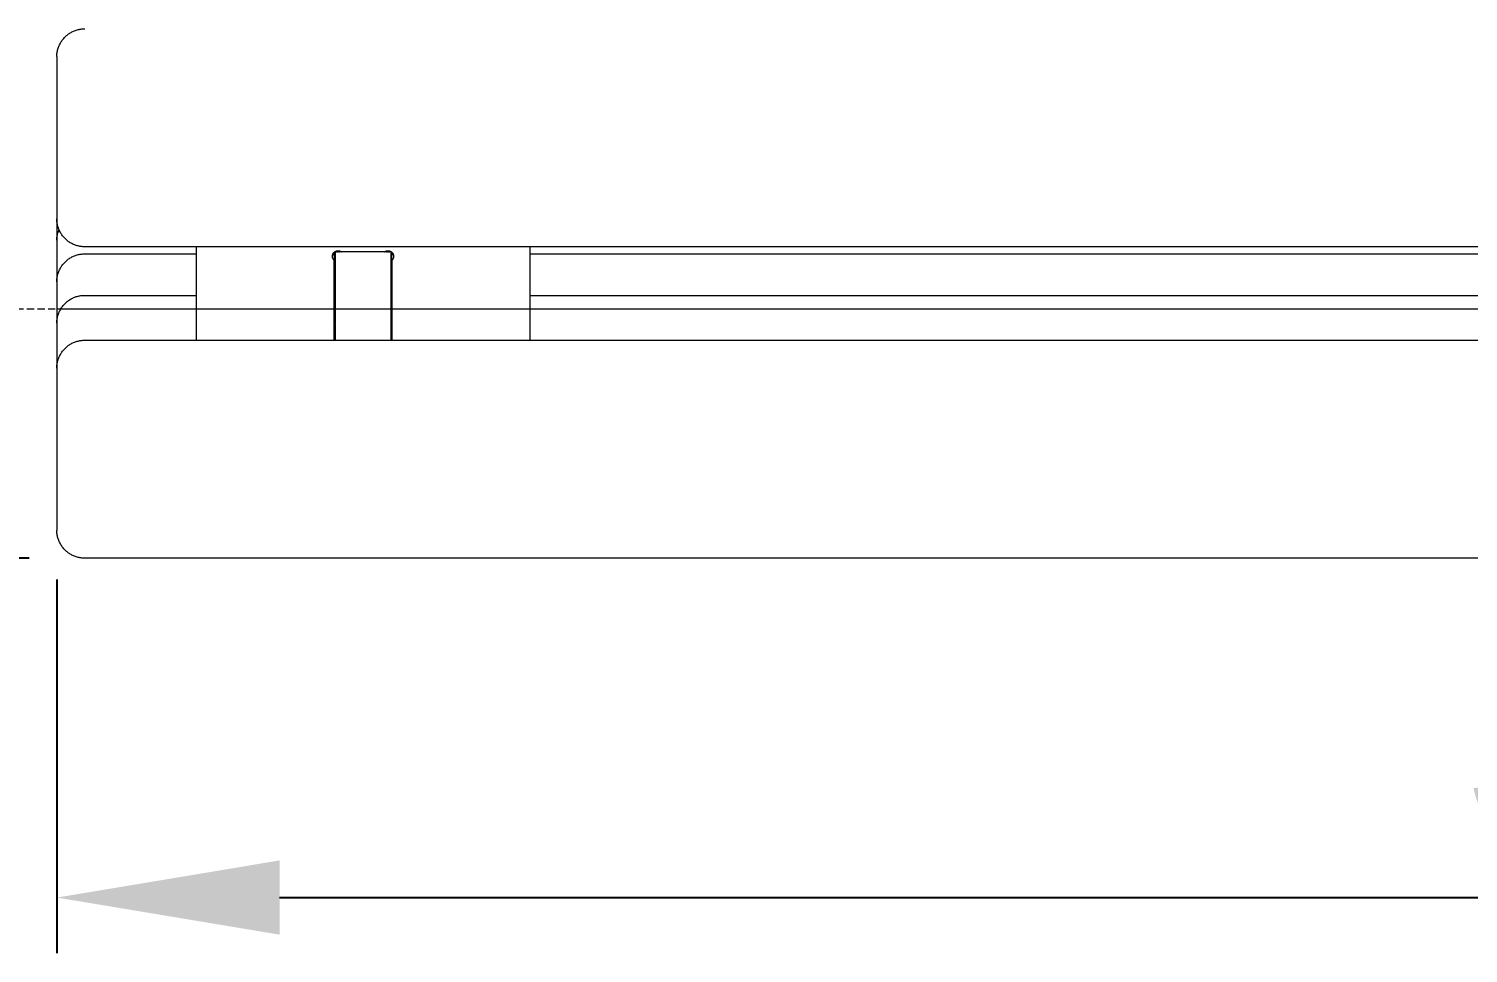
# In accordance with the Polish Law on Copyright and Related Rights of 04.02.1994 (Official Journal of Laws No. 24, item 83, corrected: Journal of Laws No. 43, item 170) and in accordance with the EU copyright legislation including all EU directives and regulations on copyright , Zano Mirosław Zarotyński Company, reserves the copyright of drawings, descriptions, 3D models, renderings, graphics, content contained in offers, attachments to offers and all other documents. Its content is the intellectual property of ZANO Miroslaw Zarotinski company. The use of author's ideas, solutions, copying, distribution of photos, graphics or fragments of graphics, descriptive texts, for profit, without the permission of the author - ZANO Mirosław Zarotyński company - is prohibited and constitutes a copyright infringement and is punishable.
# Model space of a CAD drawing. Header units: millimetres. Extents: x -80 to 4518, y -398 to 2524.
# Drawn here: x 57.2 to 315.8, y -397.8 to -231.7 of the extents above; entities that cross this region are included whole.
import ezdxf

# ---------------------------------------------------------------- set-up
doc = ezdxf.new("R2010")
doc.units = ezdxf.units.MM
doc.linetypes.add('HIDDEN', pattern=[1.905, 1.27, -0.635])
for name, color, linetype, lineweight in [('ZANO_R', 7, 'Continuous', 0), ('ZANO_R_przerywana', 7, 'HIDDEN', 0), ('ZANO_W', 1, 'Continuous', 0)]:
    doc.layers.add(name, color=color, linetype=linetype, lineweight=lineweight)
doc.styles.add('Arial', font='arial.ttf')
doc.styles.get("Standard").update_dxf_attribs({"font": 'ARIALUNI.TTF'})
doc.dimstyles.new('pl i ang', dxfattribs={"dimtxt": 50, "dimasz": 50, "dimexe": 1.25, "dimexo": 0.625, "dimgap": 10, "dimtad": 1, "dimtoh": 1, "dimtxsty": 'Standard', "dimcen": 2.5, "dimclrd": 1, "dimclre": 1, "dimclrt": 1, "dimadec": 0, "dimazin": 0, "dimtfac": 1, "dimtmove": 0, "dimatfit": 3, "dimfxl": 1, "dimarcsym": 1})

# ---------------------------------------------------------------- blocks, each defined once
blk = doc.blocks.new('*D398')
at = {"layer": 'ZANO_W', "color": 1, "lineweight": -2}
for p, q in [((57.24, 376.68), (-32.87, 376.68)), ((-22.87, 336.68), (-22.87, -286.8)), ((57.24, -326.8), (-32.87, -326.8))]:
    blk.add_line(p, q, dxfattribs=at)
at = {"layer": 'ZANO_W', "color": 1}
for points in [[(-16.2, 336.68), (-29.53, 336.68), (-22.87, 376.68)], [(-29.53, -286.8), (-16.2, -286.8), (-22.87, -326.8)]]:
    blk.add_solid(points, dxfattribs=at)
at = {"layer": 'ZANO_W', "color": 1, "insert": (-53.3, 24.94), "char_height": 40, "attachment_point": 5, "rotation": 90, "style": 'Arial'}
blk.add_mtext('703', dxfattribs=at)
blk = doc.blocks.new('*D399')
at = {"layer": 'ZANO_W', "color": 1, "lineweight": -2}
for p, q in [((62.24, -330.62), (62.24, -397.77)), ((660.05, -330.62), (660.05, -397.77)), ((102.24, -387.77), (620.05, -387.77))]:
    blk.add_line(p, q, dxfattribs=at)
at = {"layer": 'ZANO_W', "color": 1}
for points in [[(102.24, -381.1), (102.24, -394.43), (62.24, -387.77)], [(620.05, -394.43), (620.05, -381.1), (660.05, -387.77)]]:
    blk.add_solid(points, dxfattribs=at)
at = {"layer": 'ZANO_W', "color": 1, "insert": (361.15, -357.34), "char_height": 40, "attachment_point": 5, "style": 'Arial'}
blk.add_mtext('598', dxfattribs=at)

msp = doc.modelspace()

# ---------------------------------------------------------------- linework, layer by layer
at = {"layer": 'ZANO_R'}
for p, q in [((64.08, -232.81), (64.22, -232.71)), ((64.22, -232.71), (64.35, -232.61)), ((64.35, -232.61), (64.49, -232.51)), ((64.49, -232.51), (64.64, -232.42)), ((64.64, -232.42), (64.79, -232.33)), ((64.79, -232.33), (64.94, -232.25)), ((64.94, -232.25), (65.09, -232.18)), ((65.09, -232.18), (65.24, -232.11)), ((65.24, -232.11), (65.4, -232.04)), ((65.4, -232.04), (65.56, -231.98)), ((65.56, -231.98), (65.72, -231.93)), ((65.72, -231.93), (65.89, -231.88)), ((65.89, -231.88), (66.05, -231.83)), ((66.05, -231.83), (66.22, -231.8)), ((66.22, -231.8), (66.39, -231.77)), ((66.39, -231.77), (66.56, -231.74)), ((66.56, -231.74), (66.73, -231.72)), ((66.73, -231.72), (66.9, -231.7)), ((66.9, -231.7), (67.07, -231.7)), ((67.07, -231.7), (67.24, -231.69)), ((62.42, -235.34), (62.47, -235.18)), ((62.47, -235.18), (62.53, -235.02)), ((62.53, -235.02), (62.59, -234.86)), ((62.59, -234.86), (62.65, -234.7)), ((62.65, -234.7), (62.72, -234.55)), ((62.72, -234.55), (62.8, -234.39)), ((62.8, -234.39), (62.88, -234.24)), ((62.88, -234.24), (62.96, -234.09)), ((62.96, -234.09), (63.06, -233.95)), ((63.06, -233.95), (63.15, -233.81)), ((63.15, -233.81), (63.25, -233.67)), ((63.25, -233.67), (63.36, -233.54)), ((63.36, -233.54), (63.47, -233.41)), ((63.47, -233.41), (63.58, -233.28)), ((63.58, -233.28), (63.7, -233.16)), ((63.7, -233.16), (63.82, -233.04)), ((63.82, -233.04), (63.95, -232.92)), ((63.95, -232.92), (64.08, -232.81)), ((62.24, -236.52), (62.25, -236.35)), ((62.24, -236.69), (62.24, -236.52)), ((62.24, -236.69), (62.24, -264.67)), ((62.25, -236.35), (62.26, -236.18)), ((62.26, -236.18), (62.28, -236.01)), ((62.28, -236.01), (62.31, -235.84)), ((62.31, -235.84), (62.34, -235.68)), ((62.34, -235.68), (62.38, -235.51)), ((62.38, -235.51), (62.42, -235.34)), ((62.24, -264.67), (62.24, -265.85)), ((62.24, -265.85), (62.24, -265.96)), ((62.24, -266.02), (62.24, -265.85)), ((62.24, -265.96), (62.24, -269.69)), ((62.25, -266.19), (62.24, -266.02)), ((62.26, -266.36), (62.25, -266.19)), ((62.28, -266.53), (62.26, -266.36)), ((62.31, -266.7), (62.28, -266.53)), ((62.28, -269.03), (62.3, -268.87)), ((62.3, -268.87), (62.33, -268.71)), ((62.34, -266.87), (62.31, -266.7)), ((62.33, -268.71), (62.37, -268.55)), ((62.38, -267.03), (62.34, -266.87)), ((62.37, -268.55), (62.41, -268.39)), ((62.42, -267.2), (62.38, -267.03)), ((62.41, -268.39), (62.45, -268.23)), ((62.47, -267.36), (62.42, -267.2)), ((62.45, -268.23), (62.5, -268.07)), ((62.53, -267.52), (62.47, -267.36)), ((62.5, -268.07), (62.56, -267.92)), ((62.59, -267.68), (62.53, -267.52)), ((62.56, -267.92), (62.62, -267.77)), ((62.65, -267.84), (62.59, -267.68)), ((62.72, -268), (62.65, -267.84)), ((62.8, -268.15), (62.72, -268)), ((62.88, -268.3), (62.8, -268.15)), ((62.96, -268.45), (62.88, -268.3)), ((63.06, -268.59), (62.96, -268.45)), ((63.15, -268.73), (63.06, -268.59)), ((63.25, -268.87), (63.15, -268.73)), ((63.36, -269.01), (63.25, -268.87)), ((62.24, -269.52), (62.25, -269.36)), ((62.24, -269.69), (62.24, -269.52)), ((62.24, -269.69), (62.24, -273.41)), ((62.25, -269.36), (62.26, -269.19)), ((62.26, -269.19), (62.28, -269.03)), ((63.47, -269.14), (63.36, -269.01)), ((63.58, -269.26), (63.47, -269.14)), ((63.7, -269.39), (63.58, -269.26)), ((63.82, -269.5), (63.7, -269.39)), ((63.95, -269.62), (63.82, -269.5)), ((64.08, -269.73), (63.95, -269.62)), ((64.22, -269.83), (64.08, -269.73)), ((64.35, -269.94), (64.22, -269.83)), ((64.49, -270.03), (64.35, -269.94)), ((64.64, -270.12), (64.49, -270.03)), ((64.79, -270.21), (64.64, -270.12)), ((64.94, -270.29), (64.79, -270.21)), ((65.09, -270.37), (64.94, -270.29)), ((65.24, -270.44), (65.09, -270.37)), ((65.4, -270.5), (65.24, -270.44)), ((65.56, -270.56), (65.4, -270.5)), ((65.72, -270.62), (65.56, -270.56)), ((65.89, -270.66), (65.72, -270.62)), ((66.05, -270.71), (65.89, -270.66)), ((66.22, -270.75), (66.05, -270.71)), ((66.39, -270.78), (66.22, -270.75)), ((66.56, -270.8), (66.39, -270.78)), ((66.73, -270.82), (66.56, -270.8)), ((66.9, -270.84), (66.73, -270.82)), ((67.07, -270.85), (66.9, -270.84)), ((67.24, -270.85), (67.07, -270.85)), ((361.15, -270.85), (67.24, -270.85)), ((87.24, -270.85), (87.24, -287.64)), ((147.24, -287.64), (147.24, -270.85)), ((62.24, -273.41), (62.24, -277.13)), ((63.15, -274.25), (63.25, -274.11)), ((63.25, -274.11), (63.36, -273.98)), ((63.36, -273.98), (63.47, -273.85)), ((63.47, -273.85), (63.58, -273.72)), ((63.58, -273.72), (63.7, -273.6)), ((63.7, -273.6), (63.82, -273.48)), ((63.82, -273.48), (63.95, -273.36)), ((63.95, -273.36), (64.08, -273.25)), ((64.08, -273.25), (64.22, -273.15)), ((64.22, -273.15), (64.35, -273.05)), ((64.35, -273.05), (64.49, -272.95)), ((64.49, -272.95), (64.64, -272.86)), ((64.64, -272.86), (64.79, -272.77)), ((64.79, -272.77), (64.94, -272.69)), ((64.94, -272.69), (65.09, -272.62)), ((65.09, -272.62), (65.24, -272.55)), ((65.24, -272.55), (65.4, -272.48)), ((65.4, -272.48), (65.56, -272.42)), ((65.56, -272.42), (65.72, -272.37)), ((65.72, -272.37), (65.89, -272.32)), ((65.89, -272.32), (66.05, -272.27)), ((66.05, -272.27), (66.22, -272.24)), ((66.22, -272.24), (66.39, -272.2)), ((66.39, -272.2), (66.56, -272.18)), ((66.56, -272.18), (66.73, -272.16)), ((66.73, -272.16), (66.9, -272.14)), ((66.9, -272.14), (67.07, -272.14)), ((67.07, -272.14), (67.24, -272.13)), ((67.24, -272.13), (87.24, -272.13)), ((111.74, -272.52), (111.75, -272.48)), ((111.74, -272.55), (111.74, -272.52)), ((111.74, -272.58), (111.74, -272.55)), ((111.75, -272.62), (111.74, -272.58)), ((111.75, -272.41), (111.76, -272.38)), ((111.75, -272.45), (111.75, -272.41)), ((111.75, -272.48), (111.75, -272.45)), ((111.75, -272.61), (111.76, -272.58)), ((111.75, -272.65), (111.75, -272.61)), ((111.75, -272.65), (111.75, -272.62)), ((111.75, -272.69), (111.75, -272.65)), ((111.76, -272.72), (111.75, -272.69)), ((111.76, -272.38), (111.77, -272.34)), ((111.76, -272.54), (111.77, -272.51)), ((111.76, -272.58), (111.76, -272.54)), ((111.76, -272.76), (111.76, -272.72)), ((111.77, -272.79), (111.76, -272.76)), ((111.77, -272.34), (111.78, -272.31)), ((111.77, -272.51), (111.78, -272.48)), ((111.78, -272.82), (111.77, -272.79)), ((111.78, -272.28), (111.8, -272.24)), ((111.78, -272.31), (111.78, -272.28)), ((111.78, -272.48), (111.79, -272.44)), ((111.79, -272.86), (111.78, -272.82)), ((111.79, -272.44), (111.8, -272.41)), ((111.8, -272.89), (111.79, -272.86)), ((111.8, -272.24), (111.81, -272.21)), ((111.8, -272.41), (111.81, -272.38)), ((111.81, -272.92), (111.8, -272.89)), ((111.81, -272.21), (111.82, -272.18)), ((111.81, -272.38), (111.82, -272.35)), ((111.82, -272.95), (111.81, -272.92)), ((111.82, -272.18), (111.83, -272.15)), ((111.82, -272.35), (111.83, -272.32)), ((111.84, -272.99), (111.82, -272.95)), ((111.83, -272.15), (111.85, -272.12)), ((111.83, -272.32), (111.85, -272.29)), ((111.85, -273.02), (111.84, -272.99)), ((111.85, -272.12), (111.86, -272.09)), ((111.85, -272.29), (111.86, -272.26)), ((111.87, -273.05), (111.85, -273.02)), ((111.86, -272.09), (111.88, -272.06)), ((111.86, -272.26), (111.88, -272.23)), ((111.89, -273.08), (111.87, -273.05)), ((111.88, -272.06), (111.9, -272.03)), ((111.88, -272.23), (111.9, -272.2)), ((111.91, -273.11), (111.89, -273.08)), ((111.9, -272.03), (111.92, -272)), ((111.9, -272.2), (111.92, -272.17)), ((111.93, -273.13), (111.91, -273.11)), ((111.92, -272), (111.94, -271.97)), ((111.92, -272.17), (111.94, -272.14)), ((111.95, -273.16), (111.93, -273.13)), ((111.94, -271.97), (111.96, -271.94)), ((111.94, -272.14), (111.96, -272.11)), ((111.97, -273.19), (111.95, -273.16)), ((111.96, -271.94), (111.98, -271.92)), ((111.96, -272.11), (111.98, -272.09)), ((111.99, -273.22), (111.97, -273.19)), ((111.98, -271.92), (112, -271.89)), ((111.98, -272.09), (112, -272.06)), ((112.01, -273.24), (111.99, -273.22)), ((112, -271.89), (112.03, -271.86)), ((112, -272.06), (112.02, -272.04)), ((112.04, -273.27), (112.01, -273.24)), ((112.02, -272.04), (112.05, -272.01)), ((112.03, -271.86), (112.05, -271.84)), ((112.04, -272.02), (112.04, -273.27)), ((112.04, -272.13), (112.24, -272.13)), ((112.04, -287.64), (112.04, -273.27)), ((112.05, -271.84), (112.08, -271.82)), ((112.05, -272.01), (112.07, -271.99)), ((112.07, -271.99), (112.1, -271.97)), ((112.08, -271.82), (112.1, -271.79)), ((112.1, -271.79), (112.13, -271.77)), ((112.1, -271.97), (112.12, -271.95)), ((112.12, -271.95), (112.15, -271.92)), ((112.13, -271.77), (112.16, -271.75)), ((112.15, -271.92), (112.18, -271.9)), ((112.16, -271.75), (112.19, -271.73)), ((112.18, -271.9), (112.21, -271.89)), ((112.19, -271.73), (112.21, -271.71)), ((112.21, -271.71), (112.24, -271.69)), ((112.21, -271.89), (112.24, -271.87)), ((112.24, -271.69), (112.27, -271.68)), ((112.24, -271.77), (112.24, -271.77)), ((112.24, -271.77), (112.24, -271.77)), ((112.24, -271.77), (112.24, -271.77)), ((112.24, -271.77), (112.24, -271.77)), ((112.24, -271.77), (112.24, -271.77)), ((112.24, -271.77), (112.24, -271.81)), ((122.24, -271.77), (112.24, -271.77)), ((112.24, -271.81), (112.24, -271.95)), ((112.24, -271.95), (112.24, -272.58)), ((112.24, -272.58), (112.24, -274.64)), ((112.27, -271.68), (112.31, -271.66)), ((112.31, -271.66), (112.34, -271.65)), ((112.34, -271.65), (112.37, -271.63)), ((112.37, -271.63), (112.4, -271.62)), ((112.4, -271.62), (112.43, -271.61)), ((112.43, -271.61), (112.47, -271.6)), ((112.47, -271.6), (112.5, -271.59)), ((112.48, -271.77), (112.51, -271.76)), ((112.5, -271.59), (112.53, -271.58)), ((112.51, -271.76), (112.54, -271.75)), ((112.53, -271.58), (112.57, -271.58)), ((112.54, -271.75), (112.58, -271.74)), ((112.57, -271.58), (112.6, -271.57)), ((112.58, -271.74), (112.61, -271.74)), ((112.6, -271.57), (112.64, -271.57)), ((112.61, -271.74), (112.64, -271.74)), ((112.64, -271.57), (112.67, -271.56)), ((112.64, -271.74), (112.68, -271.73)), ((112.67, -271.56), (112.7, -271.56)), ((112.68, -271.73), (112.71, -271.73)), ((112.7, -271.56), (112.74, -271.56)), ((112.71, -271.73), (112.74, -271.73)), ((112.74, -271.56), (112.77, -271.56)), ((112.74, -271.73), (112.78, -271.73)), ((112.77, -271.56), (112.81, -271.56)), ((112.78, -271.73), (112.81, -271.73)), ((112.81, -271.56), (112.84, -271.57)), ((112.81, -271.73), (112.84, -271.74)), ((112.84, -271.57), (112.88, -271.57)), ((112.84, -271.74), (112.88, -271.74)), ((112.88, -271.57), (112.91, -271.58)), ((112.88, -271.74), (112.91, -271.74)), ((112.91, -271.58), (112.94, -271.58)), ((112.91, -271.74), (112.94, -271.75)), ((112.94, -271.58), (112.98, -271.59)), ((112.94, -271.75), (112.98, -271.76)), ((112.98, -271.59), (113.01, -271.6)), ((112.98, -271.76), (113.01, -271.77)), ((113.01, -271.6), (113.05, -271.61)), ((113.05, -271.61), (113.08, -271.62)), ((113.08, -271.62), (113.11, -271.63)), ((113.11, -271.63), (113.14, -271.64)), ((113.14, -271.64), (113.17, -271.66)), ((113.17, -271.66), (113.2, -271.67)), ((113.2, -271.67), (113.23, -271.69)), ((113.23, -271.69), (113.26, -271.71)), ((113.26, -271.71), (113.29, -271.73)), ((113.29, -271.73), (113.32, -271.75)), ((113.32, -271.75), (113.35, -271.77)), ((121.12, -271.77), (121.15, -271.75)), ((121.15, -271.75), (121.18, -271.73)), ((121.18, -271.73), (121.21, -271.71)), ((121.21, -271.71), (121.24, -271.69)), ((121.24, -271.69), (121.27, -271.67)), ((121.27, -271.67), (121.3, -271.66)), ((121.3, -271.66), (121.33, -271.64)), ((121.33, -271.64), (121.36, -271.63)), ((121.36, -271.63), (121.4, -271.62)), ((121.4, -271.62), (121.43, -271.61)), ((121.43, -271.61), (121.46, -271.6)), ((121.46, -271.6), (121.49, -271.59)), ((121.46, -271.77), (121.5, -271.76)), ((121.49, -271.59), (121.53, -271.58)), ((121.5, -271.76), (121.53, -271.75)), ((121.53, -271.58), (121.56, -271.58)), ((121.53, -271.75), (121.56, -271.74)), ((121.56, -271.58), (121.6, -271.57)), ((121.56, -271.74), (121.6, -271.74)), ((121.6, -271.57), (121.63, -271.57)), ((121.6, -271.74), (121.63, -271.74)), ((121.63, -271.57), (121.67, -271.56)), ((121.63, -271.74), (121.66, -271.73)), ((121.66, -271.73), (121.7, -271.73)), ((121.67, -271.56), (121.7, -271.56)), ((121.7, -271.56), (121.73, -271.56)), ((121.7, -271.73), (121.73, -271.73)), ((121.73, -271.56), (121.77, -271.56)), ((121.73, -271.73), (121.76, -271.73)), ((121.76, -271.73), (121.8, -271.73)), ((121.77, -271.56), (121.8, -271.56)), ((121.8, -271.56), (121.84, -271.57)), ((121.8, -271.73), (121.83, -271.74)), ((121.83, -271.74), (121.86, -271.74)), ((121.84, -271.57), (121.87, -271.57)), ((121.86, -271.74), (121.9, -271.74)), ((121.87, -271.57), (121.91, -271.58)), ((121.9, -271.74), (121.93, -271.75)), ((121.91, -271.58), (121.94, -271.58)), ((121.93, -271.75), (121.96, -271.76)), ((121.94, -271.58), (121.97, -271.59)), ((121.96, -271.76), (122, -271.77)), ((121.97, -271.59), (122.01, -271.6)), ((122.01, -271.6), (122.04, -271.61)), ((122.04, -271.61), (122.07, -271.62)), ((122.07, -271.62), (122.1, -271.63)), ((122.1, -271.63), (122.14, -271.65)), ((122.14, -271.65), (122.17, -271.66)), ((122.17, -271.66), (122.2, -271.68)), ((122.2, -271.68), (122.23, -271.69)), ((122.23, -271.69), (122.26, -271.71)), ((122.24, -271.77), (122.24, -271.77)), ((122.24, -271.77), (122.24, -271.77)), ((122.24, -271.77), (122.24, -271.77)), ((122.24, -271.77), (122.24, -271.77)), ((122.24, -271.77), (122.24, -271.77)), ((122.24, -271.77), (122.24, -271.81)), ((122.24, -271.81), (122.24, -271.95)), ((122.24, -271.87), (122.27, -271.89)), ((122.24, -271.95), (122.24, -272.58)), ((122.24, -272.13), (122.44, -272.13)), ((122.24, -272.58), (122.24, -274.64)), ((122.26, -271.71), (122.29, -271.73)), ((122.27, -271.89), (122.29, -271.9)), ((122.29, -271.73), (122.32, -271.75)), ((122.29, -271.9), (122.32, -271.92)), ((122.32, -271.75), (122.34, -271.77)), ((122.32, -271.92), (122.35, -271.95)), ((122.34, -271.77), (122.37, -271.79)), ((122.35, -271.95), (122.38, -271.97)), ((122.37, -271.79), (122.4, -271.82)), ((122.38, -271.97), (122.4, -271.99)), ((122.4, -271.82), (122.42, -271.84)), ((122.4, -271.99), (122.43, -272.01)), ((122.42, -271.84), (122.45, -271.86)), ((122.43, -272.01), (122.45, -272.04)), ((122.44, -273.27), (122.44, -272.02)), ((122.46, -273.24), (122.44, -273.27)), ((122.44, -273.27), (122.44, -287.64)), ((122.45, -271.86), (122.47, -271.89)), ((122.45, -272.04), (122.47, -272.06)), ((122.48, -273.22), (122.46, -273.24)), ((122.47, -271.89), (122.49, -271.92)), ((122.47, -272.06), (122.5, -272.09)), ((122.51, -273.19), (122.48, -273.22)), ((122.49, -271.92), (122.51, -271.94)), ((122.5, -272.09), (122.52, -272.11)), ((122.51, -271.94), (122.54, -271.97)), ((122.53, -273.16), (122.51, -273.19)), ((122.52, -272.11), (122.54, -272.14)), ((122.55, -273.13), (122.53, -273.16)), ((122.54, -271.97), (122.56, -272)), ((122.54, -272.14), (122.56, -272.17)), ((122.57, -273.11), (122.55, -273.13)), ((122.56, -272), (122.57, -272.03)), ((122.56, -272.17), (122.58, -272.2)), ((122.57, -272.03), (122.59, -272.06)), ((122.59, -273.08), (122.57, -273.11)), ((122.58, -272.2), (122.59, -272.23)), ((122.59, -272.06), (122.61, -272.09)), ((122.59, -272.23), (122.61, -272.26)), ((122.6, -273.05), (122.59, -273.08)), ((122.62, -273.02), (122.6, -273.05)), ((122.61, -272.09), (122.63, -272.12)), ((122.61, -272.26), (122.63, -272.29)), ((122.63, -272.99), (122.62, -273.02)), ((122.63, -272.12), (122.64, -272.15)), ((122.63, -272.29), (122.64, -272.32)), ((122.65, -272.95), (122.63, -272.99)), ((122.64, -272.15), (122.65, -272.18)), ((122.64, -272.32), (122.65, -272.35)), ((122.65, -272.18), (122.67, -272.21)), ((122.65, -272.35), (122.67, -272.38)), ((122.66, -272.92), (122.65, -272.95)), ((122.67, -272.89), (122.66, -272.92)), ((122.67, -272.21), (122.68, -272.24)), ((122.67, -272.38), (122.68, -272.41)), ((122.68, -272.86), (122.67, -272.89)), ((122.68, -272.24), (122.69, -272.28)), ((122.68, -272.41), (122.69, -272.44)), ((122.69, -272.82), (122.68, -272.86)), ((122.69, -272.28), (122.7, -272.31)), ((122.69, -272.44), (122.7, -272.48)), ((122.7, -272.79), (122.69, -272.82)), ((122.7, -272.31), (122.71, -272.34)), ((122.7, -272.48), (122.71, -272.51)), ((122.71, -272.76), (122.7, -272.79)), ((122.71, -272.34), (122.71, -272.38)), ((122.71, -272.38), (122.72, -272.41)), ((122.71, -272.51), (122.71, -272.54)), ((122.71, -272.54), (122.72, -272.58)), ((122.72, -272.72), (122.71, -272.76)), ((122.72, -272.41), (122.72, -272.45)), ((122.72, -272.45), (122.73, -272.48)), ((122.72, -272.58), (122.72, -272.61)), ((122.72, -272.61), (122.73, -272.65)), ((122.73, -272.62), (122.72, -272.65)), ((122.72, -272.65), (122.72, -272.69)), ((122.72, -272.69), (122.72, -272.72)), ((122.73, -272.48), (122.73, -272.52)), ((122.73, -272.52), (122.73, -272.55)), ((122.73, -272.55), (122.73, -272.58)), ((122.73, -272.58), (122.73, -272.62)), ((147.24, -272.13), (361.15, -272.13)), ((62.25, -276.79), (62.26, -276.62)), ((62.26, -276.62), (62.28, -276.45)), ((62.28, -276.45), (62.31, -276.28)), ((62.31, -276.28), (62.34, -276.11)), ((62.34, -276.11), (62.38, -275.95)), ((62.38, -275.95), (62.42, -275.78)), ((62.42, -275.78), (62.47, -275.62)), ((62.47, -275.62), (62.53, -275.46)), ((62.53, -275.46), (62.59, -275.3)), ((62.59, -275.3), (62.65, -275.14)), ((62.65, -275.14), (62.72, -274.98)), ((62.72, -274.98), (62.8, -274.83)), ((62.8, -274.83), (62.88, -274.68)), ((62.88, -274.68), (62.96, -274.53)), ((62.96, -274.53), (63.06, -274.39)), ((63.06, -274.39), (63.15, -274.25)), ((112.04, -274.87), (112.14, -274.89)), ((112.14, -274.89), (112.24, -274.9)), ((112.24, -274.64), (112.24, -284.63)), ((122.24, -274.64), (122.24, -284.63)), ((122.24, -274.9), (122.34, -274.89)), ((122.34, -274.89), (122.44, -274.87)), ((62.24, -276.96), (62.25, -276.79)), ((62.24, -277.13), (62.24, -276.96)), ((62.24, -277.13), (62.24, -280.86)), ((62.24, -280.86), (62.24, -284.58)), ((62.96, -281.98), (63.06, -281.84)), ((63.06, -281.84), (63.15, -281.7)), ((63.15, -281.7), (63.25, -281.56)), ((63.25, -281.56), (63.36, -281.42)), ((63.36, -281.42), (63.47, -281.29)), ((63.47, -281.29), (63.58, -281.17)), ((63.58, -281.17), (63.7, -281.04)), ((63.7, -281.04), (63.82, -280.93)), ((63.82, -280.93), (63.95, -280.81)), ((63.95, -280.81), (64.08, -280.7)), ((64.08, -280.7), (64.22, -280.6)), ((64.22, -280.6), (64.35, -280.49)), ((64.35, -280.49), (64.49, -280.4)), ((64.49, -280.4), (64.64, -280.31)), ((64.64, -280.31), (64.79, -280.22)), ((64.79, -280.22), (64.94, -280.14)), ((64.94, -280.14), (65.09, -280.06)), ((65.09, -280.06), (65.24, -279.99)), ((65.24, -279.99), (65.4, -279.93)), ((65.4, -279.93), (65.56, -279.87)), ((65.56, -279.87), (65.72, -279.81)), ((65.72, -279.81), (65.89, -279.76)), ((65.89, -279.76), (66.05, -279.72)), ((66.05, -279.72), (66.22, -279.68)), ((66.22, -279.68), (66.39, -279.65)), ((66.39, -279.65), (66.56, -279.63)), ((66.56, -279.63), (66.73, -279.61)), ((66.73, -279.61), (66.9, -279.59)), ((66.9, -279.59), (67.07, -279.58)), ((67.07, -279.58), (67.24, -279.58)), ((67.24, -279.58), (87.24, -279.58)), ((112.14, -279.61), (112.04, -279.62)), ((112.24, -279.6), (112.14, -279.61)), ((122.34, -279.61), (122.24, -279.6)), ((122.44, -279.62), (122.34, -279.61)), ((147.24, -279.58), (361.15, -279.58)), ((62.24, -281.98), (660.05, -281.98)), ((62.24, -284.41), (62.25, -284.24)), ((62.24, -284.58), (62.24, -284.41)), ((62.25, -284.24), (62.26, -284.07)), ((62.26, -284.07), (62.28, -283.9)), ((62.28, -283.9), (62.31, -283.73)), ((62.31, -283.73), (62.34, -283.56)), ((62.34, -283.56), (62.38, -283.4)), ((62.38, -283.4), (62.42, -283.23)), ((62.42, -283.23), (62.47, -283.07)), ((62.47, -283.07), (62.53, -282.9)), ((62.53, -282.9), (62.59, -282.74)), ((62.59, -282.74), (62.65, -282.59)), ((62.65, -282.59), (62.72, -282.43)), ((62.72, -282.43), (62.8, -282.28)), ((62.8, -282.28), (62.88, -282.13)), ((62.88, -282.13), (62.96, -281.98)), ((112.04, -283.59), (112.14, -283.57)), ((112.14, -283.57), (112.24, -283.57)), ((122.34, -283.57), (122.24, -283.57)), ((122.44, -283.59), (122.34, -283.57)), ((62.24, -284.58), (62.24, -288.3)), ((112.24, -284.76), (112.24, -284.63)), ((112.24, -284.76), (112.24, -287.64)), ((122.24, -284.63), (122.24, -284.76)), ((122.24, -284.76), (122.24, -287.64)), ((62.24, -288.3), (62.24, -292.64)), ((63.15, -289.76), (63.25, -289.62)), ((63.25, -289.62), (63.36, -289.49)), ((63.36, -289.49), (63.47, -289.36)), ((63.47, -289.36), (63.58, -289.23)), ((63.58, -289.23), (63.7, -289.11)), ((63.7, -289.11), (63.82, -288.99)), ((63.82, -288.99), (63.95, -288.87)), ((63.95, -288.87), (64.08, -288.76)), ((64.08, -288.76), (64.22, -288.66)), ((64.22, -288.66), (64.35, -288.56)), ((64.35, -288.56), (64.49, -288.46)), ((64.49, -288.46), (64.64, -288.37)), ((64.64, -288.37), (64.79, -288.28)), ((64.79, -288.28), (64.94, -288.2)), ((64.94, -288.2), (65.09, -288.13)), ((65.09, -288.13), (65.24, -288.06)), ((65.24, -288.06), (65.4, -287.99)), ((65.4, -287.99), (65.56, -287.93)), ((65.56, -287.93), (65.72, -287.88)), ((65.72, -287.88), (65.89, -287.83)), ((65.89, -287.83), (66.05, -287.79)), ((66.05, -287.79), (66.22, -287.75)), ((66.22, -287.75), (66.39, -287.72)), ((66.39, -287.72), (66.56, -287.69)), ((66.56, -287.69), (66.73, -287.67)), ((66.73, -287.67), (66.9, -287.65)), ((66.9, -287.65), (67.07, -287.65)), ((67.07, -287.65), (67.24, -287.64)), ((67.24, -287.64), (361.15, -287.64)), ((62.25, -292.3), (62.26, -292.13)), ((62.26, -292.13), (62.28, -291.96)), ((62.28, -291.96), (62.31, -291.79)), ((62.31, -291.79), (62.34, -291.63)), ((62.34, -291.63), (62.38, -291.46)), ((62.38, -291.46), (62.42, -291.29)), ((62.42, -291.29), (62.47, -291.13)), ((62.47, -291.13), (62.53, -290.97)), ((62.53, -290.97), (62.59, -290.81)), ((62.59, -290.81), (62.65, -290.65)), ((62.65, -290.65), (62.72, -290.5)), ((62.72, -290.5), (62.8, -290.34)), ((62.8, -290.34), (62.88, -290.19)), ((62.88, -290.19), (62.96, -290.04)), ((62.96, -290.04), (63.06, -289.9)), ((63.06, -289.9), (63.15, -289.76)), ((62.24, -292.47), (62.25, -292.3)), ((62.24, -292.64), (62.24, -292.47)), ((62.24, -292.64), (62.24, -320.62)), ((62.24, -320.62), (62.24, -321.8)), ((62.24, -321.97), (62.24, -321.8)), ((62.25, -322.14), (62.24, -321.97)), ((62.26, -322.31), (62.25, -322.14)), ((62.28, -322.48), (62.26, -322.31)), ((62.31, -322.65), (62.28, -322.48)), ((62.34, -322.82), (62.31, -322.65)), ((62.38, -322.98), (62.34, -322.82)), ((62.42, -323.15), (62.38, -322.98)), ((62.47, -323.31), (62.42, -323.15)), ((62.53, -323.47), (62.47, -323.31)), ((62.59, -323.63), (62.53, -323.47)), ((62.65, -323.79), (62.59, -323.63)), ((62.72, -323.95), (62.65, -323.79)), ((62.8, -324.1), (62.72, -323.95)), ((62.88, -324.25), (62.8, -324.1)), ((62.96, -324.4), (62.88, -324.25)), ((63.06, -324.54), (62.96, -324.4)), ((63.15, -324.68), (63.06, -324.54)), ((63.25, -324.82), (63.15, -324.68)), ((63.36, -324.96), (63.25, -324.82)), ((63.47, -325.09), (63.36, -324.96)), ((63.58, -325.21), (63.47, -325.09)), ((63.7, -325.34), (63.58, -325.21)), ((63.82, -325.45), (63.7, -325.34)), ((63.95, -325.57), (63.82, -325.45)), ((64.08, -325.68), (63.95, -325.57)), ((64.22, -325.78), (64.08, -325.68)), ((64.35, -325.89), (64.22, -325.78)), ((64.49, -325.98), (64.35, -325.89)), ((64.64, -326.07), (64.49, -325.98)), ((64.79, -326.16), (64.64, -326.07)), ((64.94, -326.24), (64.79, -326.16)), ((65.09, -326.32), (64.94, -326.24)), ((65.24, -326.39), (65.09, -326.32)), ((65.4, -326.45), (65.24, -326.39)), ((65.56, -326.51), (65.4, -326.45)), ((65.72, -326.57), (65.56, -326.51)), ((65.89, -326.61), (65.72, -326.57)), ((66.05, -326.66), (65.89, -326.61)), ((66.22, -326.7), (66.05, -326.66)), ((66.39, -326.73), (66.22, -326.7)), ((66.56, -326.75), (66.39, -326.73)), ((66.73, -326.77), (66.56, -326.75)), ((66.9, -326.79), (66.73, -326.77)), ((67.07, -326.8), (66.9, -326.79)), ((67.24, -326.8), (67.07, -326.8)), ((361.15, -326.8), (67.24, -326.8))]:
    msp.add_line(p, q, dxfattribs=at)
at = {"layer": 'ZANO_R_przerywana'}
msp.add_line((11.15, -281.98), (62.24, -281.98), dxfattribs=at)

# ---------------------------------------------------------------- dimensions: what is measured, and where the dimension line sits
at = {"layer": 'ZANO_W'}
dim = msp.add_linear_dim(base=(-22.87, -326.8), p1=(67.24, 376.68), p2=(67.24, -326.8), angle=90, dimstyle='pl i ang', override={"dimtxt": 40, "dimasz": 40, "dimexe": 10, "dimexo": 10, "dimtoh": 0, "dimdec": 0, "dimtxsty": 'Arial', "dimtdec": 0, "dimtmove": 1}, dxfattribs=at)
dim.commit()
dim.dimension.update_dxf_attribs({"geometry": '*D398', "text_midpoint": (-53.3, 24.94)})
dim = msp.add_linear_dim(base=(660.05, -387.77), p1=(62.24, -320.62), p2=(660.05, -320.62), dimstyle='pl i ang', override={"dimtxt": 40, "dimasz": 40, "dimexe": 10, "dimexo": 10, "dimtoh": 0, "dimdec": 0, "dimtxsty": 'Arial', "dimtdec": 0, "dimtmove": 1}, dxfattribs=at)
dim.commit()
dim.dimension.update_dxf_attribs({"geometry": '*D399', "text_midpoint": (361.15, -357.34)})

doc.saveas('drawing.dxf')
